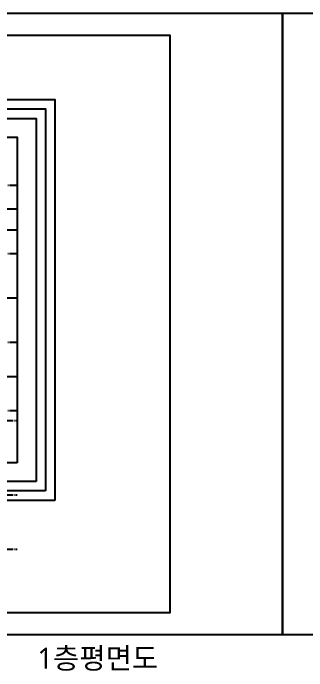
# Model space of a CAD drawing. Header units: millimetres. Extents: x -734060 to 504600, y -7739 to 118800.
# Drawn here: x 116734 to 172850, y -6878 to 118800 of the extents above; entities that cross this region are included whole.
import ezdxf
from ezdxf.enums import TextEntityAlignment as Align

# ---------------------------------------------------------------- set-up
doc = ezdxf.new("R2010")
doc.units = ezdxf.units.MM
doc.header["$LTSCALE"] = 200
doc.linetypes.add('CEN-GAUN', pattern=[32.2, 30, -1, 0.2, -1])
doc.layers.get('DEFPOINTS').update_dxf_attribs({"color": 137})
doc.layers.add('CEN', color=1, linetype='CEN-GAUN')
doc.layers.add('WALL-D', color=3, linetype='Continuous')
doc.styles.get("Standard").update_dxf_attribs({"font": 'malgun.ttf'})

# ---------------------------------------------------------------- blocks, each defined once
blk = doc.blocks.new('sheet-line')
at = {"layer": 'DEFPOINTS'}
blk.add_lwpolyline([(168200, -356400), (0, -356400), (0, -237600), (168200, -237600)], close=True, dxfattribs=at)

msp = doc.modelspace()

# ---------------------------------------------------------------- linework, layer by layer
at = {"layer": 'CEN'}
for p, q in [((32300, 85900), (117500, 85900)), ((111575, 81400), (117500, 81400)), ((111575, 77400), (117500, 77400)), ((32300, 72900), (117500, 72900)), ((111601, 64400), (117500, 64400)), ((32300, 55900), (117500, 55900)), ((111868.113, 49400), (117500, 49400)), ((32300, 42900), (117500, 42900)), ((104318.793, 40950), (117500, 40950)), ((104318.793, 26750), (117500, 26750)), ((104318.793, 16400), (117500, 16400))]:
    msp.add_line(p, q, dxfattribs=at)
at = {"layer": 'DEFPOINTS'}
for points in [[(9300, 114600), (146700, 114600), (146700, 4200), (9300, 4200)], [(124700, 25700), (25100, 25700), (25100, 102300), (124700, 102300)], [(122900, 27500), (26900, 27500), (26900, 100500), (122900, 100500)], [(121100, 29300), (28700, 29300), (28700, 98700), (121100, 98700)], [(117500, 32900), (32300, 32900), (32300, 95100), (117500, 95100)]]:
    msp.add_lwpolyline(points, close=True, dxfattribs=at)

# ---------------------------------------------------------------- block references
at = {"layer": 'WALL-D'}
for p in [(0, 356400), (168200, 356400)]:
    msp.add_blockref('sheet-line', p, dxfattribs=at)

# ---------------------------------------------------------------- texts
at = {"layer": 'DEFPOINTS'}
msp.add_text('1층평면도', height=4000, dxfattribs=at).set_placement((132909.059, -4463.2), align=Align.MIDDLE_CENTER)

doc.saveas('drawing.dxf')
